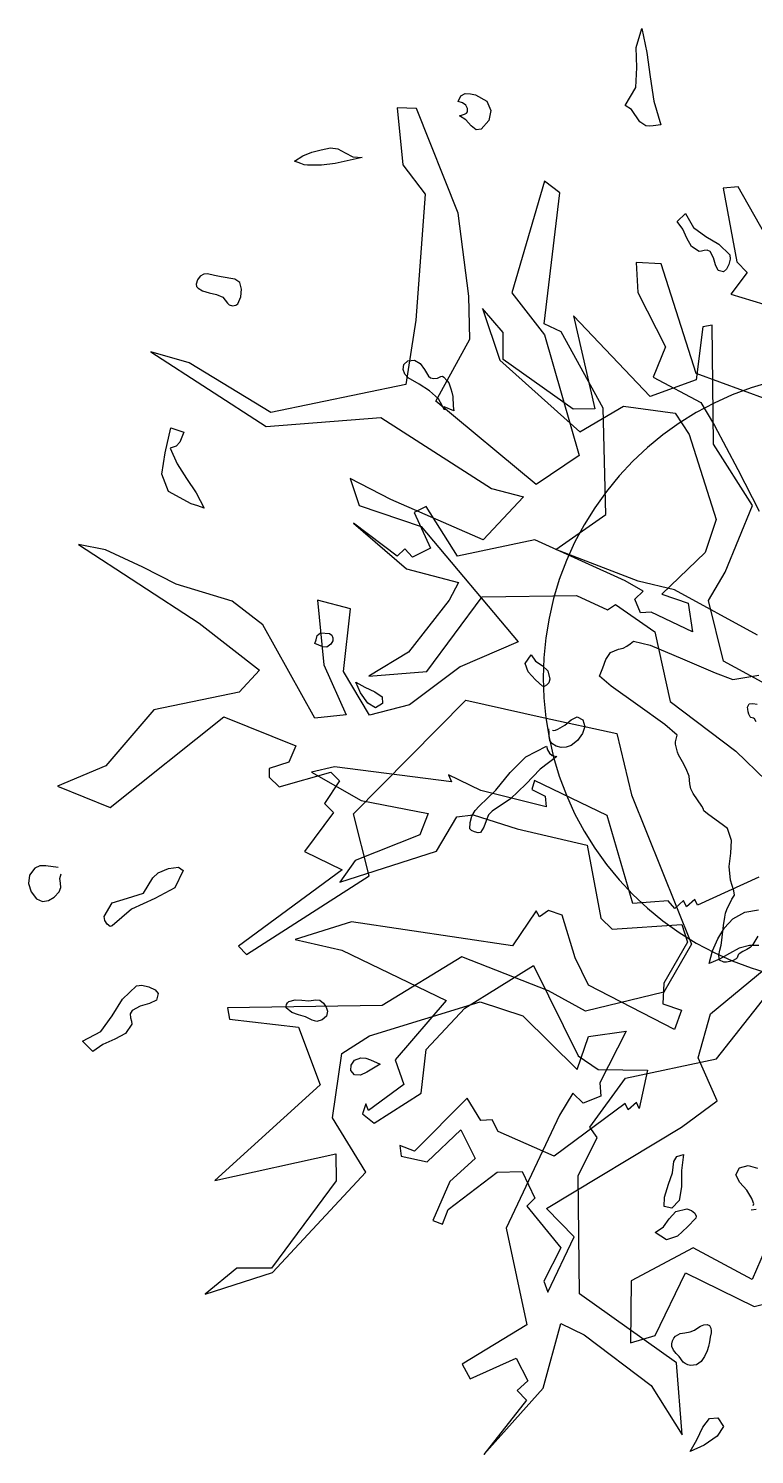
# Model space of a CAD drawing. Extents: x -81148 to 10972, y -53931 to 52487.
# Drawn here: x -30426 to -29659, y -26653 to -25147 of the extents above; entities that cross this region are included whole.
import ezdxf

# ---------------------------------------------------------------- set-up
doc = ezdxf.new("R2010")
doc.units = 0
doc.layers.get('0').update_dxf_attribs({"linetype": 'CONTINUOUS'})

msp = doc.modelspace()

# ---------------------------------------------------------------- linework, layer by layer
for p, q in [((-29784.3, -25166.8), (-29778.3, -25146.8)), ((-29778.3, -25146.8), (-29773.1, -25172.3)), ((-29783.6, -25188.1), (-29784.3, -25166.8)), ((-29773.1, -25172.3), (-29769.6, -25198)), ((-29784.7, -25209), (-29783.6, -25188.1)), ((-29769.6, -25198), (-29765.4, -25223.6)), ((-29972.3, -25224.1), (-29969.5, -25217.9)), ((-29969.5, -25217.9), (-29964.7, -25215.6)), ((-29964.7, -25215.6), (-29959.1, -25215.7)), ((-29959.1, -25215.7), (-29953.9, -25217)), ((-29953.9, -25217), (-29942, -25223.7)), ((-29796, -25228), (-29784.7, -25209)), ((-30016.1, -25231.5), (-30036.8, -25230.5)), ((-30036.8, -25230.5), (-30030.6, -25290.9)), ((-29972.4, -25341.8), (-30016.1, -25231.5)), ((-29967.5, -25225.3), (-29972.3, -25224.1)), ((-29964.1, -25227.8), (-29967.5, -25225.3)), ((-29962.3, -25231.2), (-29964.1, -25227.8)), ((-29963.4, -25236.3), (-29962.3, -25235)), ((-29962.3, -25235), (-29962.3, -25231.2)), ((-29942, -25223.7), (-29937.7, -25233.4)), ((-29937.7, -25233.4), (-29940, -25243.9)), ((-29789.2, -25232.5), (-29796, -25228)), ((-29780.4, -25245.5), (-29789.2, -25232.5)), ((-29765.4, -25223.6), (-29758, -25248.6)), ((-29970.8, -25239.2), (-29965.5, -25237.3)), ((-29964.1, -25243.3), (-29970.8, -25239.2)), ((-29965.5, -25237.3), (-29963.4, -25236.3)), ((-29958.5, -25249.5), (-29964.1, -25243.3)), ((-29953.4, -25254), (-29958.5, -25249.5)), ((-29940, -25243.9), (-29947.9, -25253.2)), ((-29774, -25249.6), (-29780.4, -25245.5)), ((-29770.2, -25250.1), (-29774, -25249.6)), ((-29766.2, -25249.8), (-29770.2, -25250.1)), ((-29758, -25248.6), (-29766.2, -25249.8)), ((-29947.9, -25253.2), (-29953.4, -25254)), ((-30136.5, -25281.2), (-30127, -25277.5)), ((-30127, -25277.5), (-30117.1, -25275)), ((-30117.1, -25275), (-30107.1, -25272.9)), ((-30107.1, -25272.9), (-30099.3, -25273.9)), ((-30099.3, -25273.9), (-30091.6, -25278.2)), ((-30091.6, -25278.2), (-30083.4, -25282.3)), ((-30145, -25287), (-30136.5, -25281.2)), ((-30138.3, -25289.6), (-30145, -25287)), ((-30134.9, -25290.7), (-30138.3, -25289.6)), ((-30131.5, -25291.3), (-30134.9, -25290.7)), ((-30116.6, -25291.3), (-30131.5, -25291.3)), ((-30102.2, -25289.3), (-30116.6, -25291.3)), ((-30073.8, -25283), (-30102.2, -25289.3)), ((-30083.4, -25282.3), (-30073.8, -25283)), ((-30030.6, -25290.9), (-30007.2, -25321.8)), ((-29881, -25308), (-29915.6, -25426.1)), ((-29864.7, -25320.3), (-29881, -25308)), ((-30007.2, -25321.8), (-30017.1, -25454.8)), ((-29881.3, -25458.8), (-29864.7, -25320.3)), ((-29676.6, -25314.1), (-29692.5, -25315.4)), ((-29692.5, -25315.4), (-29677.9, -25393.4)), ((-29630.1, -25396.1), (-29676.6, -25314.1)), ((-29960.9, -25429.6), (-29972.4, -25341.8)), ((-29741, -25350.8), (-29732, -25342.3)), ((-29734.8, -25358.9), (-29741, -25350.8)), ((-29732, -25342.3), (-29723.8, -25357.1)), ((-29730.6, -25368.5), (-29734.8, -25358.9)), ((-29725.7, -25377.1), (-29730.6, -25368.5)), ((-29723.8, -25357.1), (-29710.8, -25366.4)), ((-29710.8, -25366.4), (-29696.8, -25374.6)), ((-29717.8, -25382.4), (-29725.7, -25377.1)), ((-29715.3, -25382.2), (-29717.8, -25382.4)), ((-29712.3, -25381.3), (-29715.3, -25382.2)), ((-29709.2, -25380.9), (-29712.3, -25381.3)), ((-29706.2, -25382.5), (-29709.2, -25380.9)), ((-29702.7, -25389), (-29706.2, -25382.5)), ((-29696.8, -25374.6), (-29685.4, -25386.1)), ((-29757.7, -25395.6), (-29784.3, -25394.2)), ((-29784.3, -25394.2), (-29782.3, -25425.6)), ((-29720.8, -25511.4), (-29757.7, -25395.6)), ((-29700.5, -25396.6), (-29702.7, -25389)), ((-29697.5, -25402.4), (-29700.5, -25396.6)), ((-29686.2, -25396.1), (-29688.8, -25401.2)), ((-29684.8, -25390.5), (-29686.2, -25396.1)), ((-29685.4, -25386.1), (-29684.8, -25390.5)), ((-29677.9, -25393.4), (-29667, -25404.5)), ((-30247.6, -25412.3), (-30249.1, -25416.8)), ((-30244.7, -25408.5), (-30247.6, -25412.3)), ((-30241, -25406.2), (-30244.7, -25408.5)), ((-30237.1, -25406), (-30241, -25406.2)), ((-30229.8, -25407.8), (-30237.1, -25406)), ((-30222.5, -25409.2), (-30229.8, -25407.8)), ((-30208.1, -25411.6), (-30222.5, -25409.2)), ((-30202.8, -25415.3), (-30208.1, -25411.6)), ((-30201, -25422.2), (-30202.8, -25415.3)), ((-29691.9, -25403.8), (-29697.5, -25402.4)), ((-29688.8, -25401.2), (-29691.9, -25403.8)), ((-29667, -25404.5), (-29684.1, -25427.6)), ((-30249.1, -25416.8), (-30248.5, -25419.4)), ((-30248.5, -25419.4), (-30246.8, -25421.3)), ((-30246.8, -25421.3), (-30242.3, -25423.8)), ((-30242.3, -25423.8), (-30235.1, -25426.2)), ((-30235.1, -25426.2), (-30227.5, -25427.8)), ((-30227.5, -25427.8), (-30220.8, -25430.6)), ((-30220.8, -25430.6), (-30216, -25436.9)), ((-30205, -25437.7), (-30202, -25430.4)), ((-30202, -25430.4), (-30201, -25422.2)), ((-29960.1, -25474.9), (-29960.9, -25429.6)), ((-29915.6, -25426.1), (-29881, -25470.3)), ((-29782.3, -25425.6), (-29753.3, -25483.3)), ((-29684.1, -25427.6), (-29623.6, -25445.8)), ((-30216, -25436.9), (-30214, -25438.9)), ((-30214, -25438.9), (-30210.6, -25439.7)), ((-30210.6, -25439.7), (-30207.2, -25439.2)), ((-30207.2, -25439.2), (-30205, -25437.7)), ((-29924.6, -25468.1), (-29946.5, -25442.5)), ((-29946.5, -25442.5), (-29928.2, -25497.4)), ((-30017.1, -25454.8), (-30027.4, -25523)), ((-29863.5, -25467.4), (-29881.3, -25458.8)), ((-29769.6, -25535.7), (-29850.3, -25450.3)), ((-29850.3, -25450.3), (-29827.9, -25548.7)), ((-29704.1, -25460.2), (-29713.8, -25461.9)), ((-29702.6, -25585.8), (-29704.1, -25460.2)), ((-29995.9, -25540.6), (-29960.1, -25474.9)), ((-29924.7, -25496.4), (-29924.6, -25468.1)), ((-29881, -25470.3), (-29844.3, -25598.1)), ((-29819.2, -25548), (-29863.5, -25467.4)), ((-29713.8, -25461.9), (-29720.8, -25518)), ((-30256.5, -25500.2), (-30296.9, -25488.3)), ((-30296.9, -25488.3), (-30175, -25567.3)), ((-29753.3, -25483.3), (-29766.3, -25515.1)), ((-30170.2, -25552.5), (-30256.5, -25500.2)), ((-30030.4, -25507), (-30029.6, -25501.9)), ((-30029.6, -25501.9), (-30025.4, -25497.9)), ((-30025.4, -25497.9), (-30018.3, -25497.1)), ((-30018.3, -25497.1), (-30012.5, -25500.9)), ((-30012.5, -25500.9), (-30007.8, -25507.2)), ((-29928.2, -25497.4), (-29843.7, -25573)), ((-29850.8, -25548.9), (-29924.7, -25496.4)), ((-30028.6, -25512.1), (-30030.4, -25507)), ((-30025, -25515.8), (-30028.6, -25512.1)), ((-30013.5, -25522.7), (-30025, -25515.8)), ((-30007.8, -25507.2), (-30003.6, -25514)), ((-30003.6, -25514), (-30001.3, -25515.8)), ((-30001.3, -25515.8), (-29998, -25516.5)), ((-29998, -25516.5), (-29994.1, -25516.1)), ((-29994.1, -25516.1), (-29990.6, -25514.4)), ((-29990.6, -25514.4), (-29988.9, -25514)), ((-29988.9, -25514), (-29987.3, -25515.1)), ((-29987.3, -25515.1), (-29984.2, -25518.6)), ((-29984.2, -25518.6), (-29982.2, -25521)), ((-29982.2, -25521), (-29981, -25524.2)), ((-29720.8, -25518), (-29769.6, -25535.7)), ((-29766.3, -25515.1), (-29715.9, -25542)), ((-29645.8, -25538.7), (-29720.8, -25511.4)), ((-29642.6, -25520.3), (-29662.9, -25526.4)), ((-30027.4, -25523), (-30170.2, -25552.5)), ((-30002.4, -25529.6), (-30013.5, -25522.7)), ((-29993.2, -25538.2), (-30002.4, -25529.6)), ((-29981, -25524.2), (-29980, -25527.6)), ((-29980, -25527.6), (-29978.9, -25531)), ((-29978.9, -25531), (-29977.8, -25535.7)), ((-29977.8, -25535.7), (-29977.7, -25545.7)), ((-29682.7, -25533.9), (-29702, -25542.6)), ((-29662.9, -25526.4), (-29682.7, -25533.9)), ((-29889.9, -25628.6), (-29995.9, -25540.6)), ((-29986.8, -25549.8), (-29993.2, -25538.2)), ((-29976.9, -25550.7), (-29987.1, -25546.7)), ((-29987.1, -25546.7), (-29986.8, -25549.8)), ((-29977.7, -25545.7), (-29976.9, -25550.7)), ((-29827.9, -25548.7), (-29850.8, -25548.9)), ((-29843.7, -25573), (-29797.6, -25545.7)), ((-29816.1, -25660.2), (-29819.2, -25548)), ((-29797.6, -25545.7), (-29743.1, -25553.2)), ((-29702, -25542.6), (-29720.7, -25552.6)), ((-29715.9, -25542), (-29701.6, -25566.2)), ((-30175, -25567.3), (-30053.8, -25557.7)), ((-30053.8, -25557.7), (-29937.2, -25632.7)), ((-29738.7, -25563.8), (-29755.9, -25576.1)), ((-29743.1, -25553.2), (-29728.3, -25575.7)), ((-29720.7, -25552.6), (-29738.7, -25563.8)), ((-29701.6, -25566.2), (-29676.7, -25612.9)), ((-30281.9, -25595), (-30275.6, -25568.6)), ((-30275.6, -25568.6), (-30262, -25573.4)), ((-30264.1, -25578.7), (-30266.3, -25584)), ((-30262, -25573.4), (-30264.1, -25578.7)), ((-29755.9, -25576.1), (-29772.3, -25589.5)), ((-29728.3, -25575.7), (-29699.6, -25665.7)), ((-30285.2, -25617.7), (-30281.9, -25595)), ((-30270, -25588.1), (-30276.6, -25590.1)), ((-30276.6, -25590.1), (-30269.2, -25606.8)), ((-30266.3, -25584), (-30270, -25588.1)), ((-29772.3, -25589.5), (-29787.7, -25604)), ((-29661.4, -25650.6), (-29702.6, -25585.8)), ((-30269.2, -25606.8), (-30259.2, -25622.2)), ((-29844.3, -25598.1), (-29889.9, -25628.6)), ((-29787.7, -25604), (-29802.2, -25619.5)), ((-30278.4, -25636), (-30285.2, -25617.7)), ((-30259.2, -25622.2), (-30248.9, -25637.4)), ((-30043.4, -25644.5), (-30086.4, -25622.4)), ((-30086.4, -25622.4), (-30076.9, -25650.7)), ((-29802.2, -25619.5), (-29815.6, -25635.9)), ((-29676.7, -25612.9), (-29654.4, -25656.7)), ((-30254.3, -25649), (-30278.4, -25636)), ((-30248.9, -25637.4), (-30240.7, -25653.7)), ((-29903.1, -25641.6), (-29945.7, -25686.9)), ((-29937.2, -25632.7), (-29903.1, -25641.6)), ((-29815.6, -25635.9), (-29828, -25653.1)), ((-30247.4, -25651.3), (-30254.3, -25649)), ((-30240.7, -25653.7), (-30247.4, -25651.3)), ((-30076.9, -25650.7), (-30011.2, -25672.8)), ((-29945.7, -25686.9), (-30043.4, -25644.5)), ((-30006.2, -25651.8), (-30018.7, -25658.2)), ((-29973, -25704.2), (-30006.2, -25651.8)), ((-29828, -25653.1), (-29839.2, -25671.1)), ((-29690.3, -25721.3), (-29661.4, -25650.6)), ((-30036.7, -25704.2), (-30082.7, -25669.6)), ((-30082.7, -25669.6), (-30026.8, -25717.8)), ((-30018.7, -25658.2), (-30001.4, -25695.8)), ((-29869.1, -25697.3), (-29816.1, -25660.2)), ((-29839.2, -25671.1), (-29849.2, -25689.7)), ((-29699.6, -25665.7), (-29711.5, -25700.4)), ((-30011.2, -25672.8), (-29908.7, -25794.9)), ((-30344.9, -25697.6), (-30373.2, -25692.1)), ((-30373.2, -25692.1), (-30245.9, -25775.1)), ((-30305.5, -25715.8), (-30344.9, -25697.6)), ((-30028.6, -25696.7), (-30036.7, -25704.2)), ((-30020.4, -25705.3), (-30028.6, -25696.7)), ((-30001.4, -25695.8), (-30020.4, -25705.3)), ((-29891.2, -25687.2), (-29973, -25704.2)), ((-29795.8, -25730.5), (-29891.2, -25687.2)), ((-29782.2, -25730.8), (-29869.1, -25697.3)), ((-29849.2, -25689.7), (-29857.9, -25709)), ((-29711.5, -25700.4), (-29757.2, -25744.6)), ((-30270.2, -25733.8), (-30305.5, -25715.8)), ((-29857.9, -25709), (-29865.4, -25728.9)), ((-30026.8, -25717.8), (-29972, -25732)), ((-29972, -25732), (-29981.6, -25750.9)), ((-29865.4, -25728.9), (-29871.5, -25749.1)), ((-29777, -25741.4), (-29795.8, -25730.5)), ((-29743.9, -25739.8), (-29782.2, -25730.8)), ((-29707.7, -25751.3), (-29690.3, -25721.3)), ((-30211.1, -25751.9), (-30270.2, -25733.8)), ((-30005.5, -25826.2), (-29946.9, -25747.2)), ((-29946.9, -25747.2), (-29847.1, -25745.8)), ((-29847.1, -25745.8), (-29814.6, -25761.1)), ((-29785.5, -25749.7), (-29777, -25741.4)), ((-29757.2, -25744.6), (-29729.3, -25754)), ((-29656.1, -25787.6), (-29743.9, -25739.8)), ((-30178.6, -25777), (-30211.1, -25751.9)), ((-30086.1, -25759.9), (-30120.9, -25750.8)), ((-30120.9, -25750.8), (-30114.1, -25819.2)), ((-30093.4, -25826.2), (-30086.1, -25759.9)), ((-29981.6, -25750.9), (-30024.6, -25805.6)), ((-29871.5, -25749.1), (-29876.3, -25769.8)), ((-29814.6, -25761.1), (-29805.9, -25755.2)), ((-29805.9, -25755.2), (-29764.4, -25784.1)), ((-29779.6, -25764.2), (-29785.5, -25749.7)), ((-29729.3, -25754), (-29724.7, -25784.4)), ((-29691.8, -25815.1), (-29707.7, -25751.3)), ((-30245.9, -25775.1), (-30182, -25824.8)), ((-30123.6, -25875.4), (-30178.6, -25777)), ((-29876.3, -25769.8), (-29879.8, -25790.6)), ((-29768.5, -25763.3), (-29779.6, -25764.2)), ((-29724.7, -25784.4), (-29768.5, -25763.3)), ((-30122.2, -25792.6), (-30121.2, -25788.1)), ((-30121.2, -25788.1), (-30117.5, -25785.3)), ((-30117.5, -25785.3), (-30108, -25786.1)), ((-30108, -25786.1), (-30105.8, -25787.6)), ((-30105.8, -25787.6), (-30104.7, -25790.5)), ((-30104.7, -25790.5), (-30104.8, -25793.9)), ((-29879.8, -25790.6), (-29881.8, -25811.7)), ((-29764.4, -25784.1), (-29748.3, -25858)), ((-30123.7, -25796.7), (-30122.2, -25792.6)), ((-30119.4, -25798.5), (-30123.7, -25796.7)), ((-30115.2, -25800.1), (-30119.4, -25798.5)), ((-30110.9, -25800.3), (-30115.2, -25800.1)), ((-30106.6, -25797.4), (-30110.9, -25800.3)), ((-30104.8, -25793.9), (-30106.6, -25797.4)), ((-30024.6, -25805.6), (-30066.5, -25831)), ((-29908.7, -25794.9), (-29970, -25821.2)), ((-29816.2, -25813.5), (-29811.3, -25806.2)), ((-29811.3, -25806.2), (-29803, -25802.5)), ((-29803, -25802.5), (-29798.1, -25801.5)), ((-29798.1, -25801.5), (-29794, -25799.5)), ((-29794, -25799.5), (-29790.5, -25797)), ((-29790.5, -25797), (-29787.2, -25794.1)), ((-29787.2, -25794.1), (-29769.6, -25798.5)), ((-29769.6, -25798.5), (-29735.3, -25812.7)), ((-30114.1, -25819.2), (-30090.7, -25871.8)), ((-29970, -25821.2), (-30023.7, -25861.4)), ((-29901.5, -25817.7), (-29895, -25808.6)), ((-29898.3, -25826.6), (-29901.5, -25817.7)), ((-29895, -25808.6), (-29890.4, -25815.2)), ((-29890.4, -25815.2), (-29883.5, -25819.9)), ((-29883.5, -25819.9), (-29877.5, -25825.4)), ((-29881.8, -25811.7), (-29882.5, -25832.9)), ((-29822.8, -25831), (-29819.5, -25822.4)), ((-29819.5, -25822.4), (-29816.2, -25813.5)), ((-29735.3, -25812.7), (-29700.7, -25827.7)), ((-29651.1, -25837.4), (-29691.8, -25815.1)), ((-30182, -25824.8), (-30203.5, -25847.9)), ((-30065.8, -25872.3), (-30093.4, -25826.2)), ((-30080.5, -25837.5), (-30070.7, -25842.8)), ((-30075.3, -25848.8), (-30080.5, -25837.5)), ((-30066.5, -25831), (-30005.5, -25826.2)), ((-29890.5, -25834.8), (-29898.3, -25826.6)), ((-29883.3, -25841.6), (-29890.5, -25834.8)), ((-29882.5, -25832.9), (-29881.8, -25854.1)), ((-29877.5, -25825.4), (-29875.4, -25834.1)), ((-29875.4, -25834.1), (-29876.6, -25838)), ((-29810.7, -25841.6), (-29822.8, -25831)), ((-29700.7, -25827.7), (-29682.2, -25834.6)), ((-29682.2, -25834.6), (-29654.6, -25830)), ((-30203.5, -25847.9), (-30293.6, -25866.5)), ((-30067.8, -25859.5), (-30075.3, -25848.8)), ((-30070.7, -25842.8), (-30060.2, -25847.7)), ((-30060.2, -25847.7), (-30052.7, -25853.1)), ((-29881.4, -25842), (-29883.3, -25841.6)), ((-29878.9, -25840.7), (-29881.4, -25842)), ((-29876.6, -25838), (-29878.9, -25840.7)), ((-29782.4, -25861.9), (-29810.7, -25841.6)), ((-30293.6, -25866.5), (-30344.3, -25925.7)), ((-30082.9, -25976.4), (-29964.2, -25856.4)), ((-30059.6, -25864.7), (-30067.8, -25859.5)), ((-30023.7, -25861.4), (-30065.8, -25872.3)), ((-30052.2, -25859.8), (-30059.6, -25864.7)), ((-30052.7, -25853.1), (-30052.2, -25859.8)), ((-29964.2, -25856.4), (-29882.3, -25874.7)), ((-29881.8, -25854.1), (-29879.8, -25875.1)), ((-29753.8, -25882.3), (-29782.4, -25861.9)), ((-29748.3, -25858), (-29679.1, -25910.5)), ((-29666.5, -25863.9), (-29664.7, -25860.4)), ((-29666.4, -25866), (-29666.5, -25863.9)), ((-29665.9, -25868.6), (-29666.4, -25866)), ((-29664.7, -25860.4), (-29661, -25859.8)), ((-29661, -25859.8), (-29656.5, -25860.7)), ((-30339.9, -25970), (-30219.9, -25874)), ((-30219.9, -25874), (-30143.9, -25904.6)), ((-30090.7, -25871.8), (-30123.6, -25875.4)), ((-29882.3, -25874.7), (-29804.6, -25891.6)), ((-29879.8, -25875.1), (-29876.3, -25896)), ((-29866.8, -25887), (-29859.6, -25882.9)), ((-29859.6, -25882.9), (-29852.9, -25877.2)), ((-29852.9, -25877.2), (-29846.6, -25874)), ((-29846.6, -25874), (-29840.6, -25877.2)), ((-29840.6, -25877.2), (-29838.6, -25884.1)), ((-29740.9, -25893.4), (-29753.8, -25882.3)), ((-29665.1, -25871.3), (-29665.9, -25868.6)), ((-29663.9, -25873.9), (-29665.1, -25871.3)), ((-29663, -25874.6), (-29663.9, -25873.9)), ((-29660.4, -25875.5), (-29663, -25874.6)), ((-29659.4, -25876.3), (-29660.4, -25875.5)), ((-29657.6, -25879.3), (-29659.4, -25876.3)), ((-29876, -25890.8), (-29876.5, -25886.6)), ((-29876.3, -25896), (-29871.5, -25916.7)), ((-29876, -25895), (-29876, -25890.8)), ((-29875.5, -25899), (-29876, -25895)), ((-29872.7, -25888.1), (-29871.1, -25888.6)), ((-29871.1, -25888.6), (-29869.6, -25888.3)), ((-29869.6, -25888.3), (-29866.8, -25887)), ((-29840.9, -25891.8), (-29846.2, -25898.9)), ((-29838.6, -25884.1), (-29840.9, -25891.8)), ((-29804.6, -25891.6), (-29789.3, -25956.4)), ((-29742.7, -25900.6), (-29740.9, -25893.4)), ((-30143.9, -25904.6), (-30151.2, -25922)), ((-29900.9, -25916.2), (-29879.1, -25904.9)), ((-29879.1, -25904.9), (-29877.8, -25908.9)), ((-29877.8, -25908.9), (-29875.9, -25912.4)), ((-29875.9, -25912.4), (-29872.8, -25914.8)), ((-29873.3, -25902.3), (-29875.5, -25899)), ((-29868.6, -25905.1), (-29873.3, -25902.3)), ((-29863.4, -25906.3), (-29868.6, -25905.1)), ((-29858, -25906), (-29863.4, -25906.3)), ((-29853, -25904.2), (-29858, -25906)), ((-29846.2, -25898.9), (-29853, -25904.2)), ((-29742.6, -25903.1), (-29742.7, -25900.6)), ((-29740.5, -25911.5), (-29742.6, -25903.1)), ((-29739.4, -25914.2), (-29740.5, -25911.5)), ((-29679.1, -25910.5), (-29646.9, -25941.3)), ((-30344.3, -25925.7), (-30395.5, -25947.3)), ((-30151.2, -25922), (-30172, -25928.5)), ((-30102.8, -25927), (-30127.2, -25932.5)), ((-29979.4, -25942.6), (-30102.8, -25927)), ((-29917.3, -25932.9), (-29900.9, -25916.2)), ((-29868.2, -25916), (-29885.7, -25929.4)), ((-29872.8, -25914.8), (-29868.2, -25916)), ((-29871.5, -25916.7), (-29865.4, -25936.9)), ((-29735.3, -25921.6), (-29739.4, -25914.2)), ((-29731.4, -25929), (-29735.3, -25921.6)), ((-30172, -25928.5), (-30171.8, -25937.8)), ((-30171.8, -25937.8), (-30161.3, -25948)), ((-30161.3, -25948), (-30106.8, -25932.5)), ((-30127.2, -25932.5), (-30074.6, -25962.3)), ((-30097.7, -25941.7), (-30113.6, -25965.6)), ((-30106.8, -25932.5), (-30097.7, -25941.7)), ((-29948.2, -25951.9), (-29982.6, -25935.4)), ((-29982.6, -25935.4), (-29979.4, -25942.6)), ((-29932.3, -25951.4), (-29917.3, -25932.9)), ((-29885.7, -25929.4), (-29900.9, -25945.1)), ((-29891.5, -25941.2), (-29894.5, -25950.9)), ((-29814.8, -25978.4), (-29891.5, -25941.2)), ((-29865.4, -25936.9), (-29857.9, -25956.8)), ((-29728.4, -25936.7), (-29731.4, -25929)), ((-29727.4, -25944.9), (-29728.4, -25936.7)), ((-30395.5, -25947.3), (-30339.9, -25970)), ((-29949.9, -25968.3), (-29932.3, -25951.4)), ((-29879.2, -25969.3), (-29948.2, -25951.9)), ((-29900.9, -25945.1), (-29916.9, -25960.6)), ((-29894.5, -25950.9), (-29880.4, -25958)), ((-29880.4, -25958), (-29879.2, -25969.3)), ((-29857.9, -25956.8), (-29849.2, -25976.1)), ((-29789.3, -25956.4), (-29725.9, -26114.1)), ((-29726.5, -25950.3), (-29727.4, -25944.9)), ((-29724.1, -25955.1), (-29726.5, -25950.3)), ((-29714.9, -25968.6), (-29724.1, -25955.1)), ((-30113.6, -25965.6), (-30103.8, -25975.3)), ((-30074.6, -25962.3), (-30003.8, -25976.3)), ((-29957.7, -25979.1), (-29954.4, -25972.9)), ((-29954.4, -25972.9), (-29949.9, -25968.3)), ((-29916.9, -25960.6), (-29936.4, -25973.6)), ((-29713.6, -25970.9), (-29714.9, -25968.6)), ((-29712.7, -25973.4), (-29713.6, -25970.9)), ((-30103.8, -25975.3), (-30134.4, -26016.5)), ((-30066.2, -26042.2), (-30082.9, -25976.4)), ((-30003.8, -25976.3), (-30012.6, -25998.9)), ((-29995.2, -26016.1), (-29973.8, -25979.7)), ((-29973.8, -25979.7), (-29956.4, -25977.7)), ((-29959.9, -25992.3), (-29959.6, -25985.8)), ((-29959.6, -25985.8), (-29957.7, -25979.1)), ((-29956.4, -25977.7), (-29909.9, -25992.5)), ((-29942.6, -25984), (-29945, -25990.8)), ((-29940.2, -25977.7), (-29942.6, -25984)), ((-29936.4, -25973.6), (-29940.2, -25977.7)), ((-29849.2, -25976.1), (-29839.2, -25994.7)), ((-29787.9, -26071.1), (-29814.8, -25978.4)), ((-29708.8, -25976.6), (-29712.7, -25973.4)), ((-29691.8, -25988.8), (-29708.8, -25976.6)), ((-30012.6, -25998.9), (-30081.2, -26026)), ((-29958.3, -25994), (-29959.9, -25992.3)), ((-29954.9, -25995.5), (-29958.3, -25994)), ((-29951.2, -25996.5), (-29954.9, -25995.5)), ((-29948.8, -25996.2), (-29951.2, -25996.5)), ((-29945, -25990.8), (-29948.8, -25996.2)), ((-29909.9, -25992.5), (-29835.9, -26009.7)), ((-29839.2, -25994.7), (-29828, -26012.7)), ((-29687.8, -25991.9), (-29691.8, -25988.8)), ((-29683.4, -26004.6), (-29687.8, -25991.9)), ((-30134.4, -26016.5), (-30094.9, -26035.7)), ((-30097.2, -26048.6), (-29995.2, -26016.1)), ((-29835.9, -26009.7), (-29821.4, -26086.8)), ((-29828, -26012.7), (-29815.6, -26029.9)), ((-29686, -26032.3), (-29684.2, -26018.2)), ((-29684.2, -26018.2), (-29683.4, -26004.6)), ((-30414, -26031.6), (-30419.5, -26034.1)), ((-30407.9, -26031.5), (-30414, -26031.6)), ((-30394.8, -26033.2), (-30407.9, -26031.5)), ((-30278.4, -26034.4), (-30267.6, -26032.8)), ((-30267.6, -26032.8), (-30262.8, -26036.5)), ((-30081.2, -26026), (-30097.2, -26048.6)), ((-29815.6, -26029.9), (-29802.2, -26046.3)), ((-29684.7, -26046.6), (-29686, -26032.3)), ((-30425, -26041.3), (-30426.1, -26050)), ((-30419.5, -26034.1), (-30425, -26041.3)), ((-30392.9, -26044.9), (-30391.7, -26039.8)), ((-30392.2, -26049.7), (-30392.9, -26044.9)), ((-30304.5, -26060.2), (-30294.7, -26044.2)), ((-30294.7, -26044.2), (-30289.3, -26039)), ((-30289.3, -26039), (-30278.4, -26034.4)), ((-30262.8, -26036.5), (-30271.6, -26054.6)), ((-30094.9, -26035.7), (-30204.3, -26116.2)), ((-30195.7, -26125.1), (-30066.2, -26042.2)), ((-29802.2, -26046.3), (-29787.7, -26061.8)), ((-29654.8, -26043.4), (-29719.3, -26073.2)), ((-29681.1, -26057.9), (-29684.7, -26046.6)), ((-30426.1, -26050), (-30423.4, -26058.8)), ((-30423.4, -26058.8), (-30417.6, -26066.2)), ((-30399, -26064.5), (-30393.7, -26059.1)), ((-30393.7, -26059.1), (-30391.8, -26054.4)), ((-30391.8, -26054.4), (-30392.2, -26049.7)), ((-30321.4, -26065.7), (-30304.5, -26060.2)), ((-30271.6, -26054.6), (-30292.5, -26065.9)), ((-29787.7, -26061.8), (-29772.3, -26076.2)), ((-29683, -26066.8), (-29680.5, -26062.4)), ((-29680.5, -26062.4), (-29681.1, -26057.9)), ((-30417.6, -26066.2), (-30411.4, -26069.2)), ((-30411.4, -26069.2), (-30405, -26068.2)), ((-30405, -26068.2), (-30399, -26064.5)), ((-30346.2, -26085.1), (-30337.7, -26070.7)), ((-30317.3, -26077.1), (-30337.8, -26095)), ((-30337.7, -26070.7), (-30321.4, -26065.7)), ((-30292.5, -26065.9), (-30317.3, -26077.1)), ((-29876.9, -26078.5), (-29886.5, -26085.5)), ((-29862.5, -26083.7), (-29876.9, -26078.5)), ((-29750.5, -26068.4), (-29787.9, -26071.1)), ((-29772.3, -26076.2), (-29755.9, -26089.7)), ((-29743.3, -26076.6), (-29750.5, -26068.4)), ((-29734.4, -26068.2), (-29743.3, -26076.6)), ((-29731.1, -26074.7), (-29734.4, -26068.2)), ((-29722.3, -26066.9), (-29731.1, -26074.7)), ((-29719.3, -26073.2), (-29722.3, -26066.9)), ((-29689.7, -26081.4), (-29688.4, -26077.6)), ((-29688.4, -26077.6), (-29683, -26066.8)), ((-29669.5, -26080.5), (-29654.9, -26078)), ((-30345.4, -26089.4), (-30346.2, -26085.1)), ((-30342.9, -26093.2), (-30345.4, -26089.4)), ((-30340, -26095.4), (-30342.9, -26093.2)), ((-30085, -26090.7), (-30144.3, -26109.3)), ((-29914.9, -26115.9), (-30085, -26090.7)), ((-29889.9, -26079), (-29914.9, -26115.9)), ((-29886.5, -26085.5), (-29889.9, -26079)), ((-29848.6, -26128.7), (-29862.5, -26083.7)), ((-29821.4, -26086.8), (-29809.6, -26098.4)), ((-29809.6, -26098.4), (-29736.1, -26093.3)), ((-29755.9, -26089.7), (-29738.7, -26102)), ((-29736.1, -26093.3), (-29730, -26112.2)), ((-29691.9, -26094.4), (-29690.7, -26085.6)), ((-29690.9, -26097), (-29682.1, -26087.5)), ((-29690.7, -26085.6), (-29689.7, -26081.4)), ((-29682.1, -26087.5), (-29669.5, -26080.5)), ((-30337.8, -26095), (-30340, -26095.4)), ((-29738.7, -26102), (-29720.7, -26113.2)), ((-29703.6, -26121.4), (-29698.1, -26108.6)), ((-29698.1, -26108.6), (-29690.9, -26097)), ((-29693.7, -26110.1), (-29691.9, -26094.4)), ((-29655.8, -26105.7), (-29660.9, -26114.6)), ((-30204.3, -26116.2), (-30195.7, -26125.1)), ((-30144.3, -26109.3), (-30095.2, -26120.6)), ((-30095.2, -26120.6), (-29984.9, -26173.6)), ((-29730, -26112.2), (-29755, -26155.5)), ((-29725.9, -26114.1), (-29755, -26165)), ((-29720.7, -26113.2), (-29702, -26123.2)), ((-29707.2, -26134.7), (-29703.6, -26121.4)), ((-29702, -26123.2), (-29682.7, -26131.9)), ((-29696.8, -26126.3), (-29695.7, -26120.7)), ((-29695.7, -26120.7), (-29694.4, -26115.3)), ((-29694.4, -26115.3), (-29693.7, -26110.1)), ((-29675.5, -26118.4), (-29685.8, -26124)), ((-29664.6, -26115.7), (-29675.5, -26118.4)), ((-29671.5, -26122), (-29675.5, -26124.3)), ((-29667.4, -26120), (-29671.5, -26122)), ((-29663.7, -26117.7), (-29667.4, -26120)), ((-29654.7, -26115.7), (-29664.6, -26115.7)), ((-29660.9, -26114.6), (-29663.7, -26117.7)), ((-29968.5, -26127.5), (-30052.7, -26179.1)), ((-29876.8, -26163.4), (-29968.5, -26127.5)), ((-29965.1, -26182), (-29892.7, -26136.8)), ((-29892.7, -26136.8), (-29845.6, -26232.1)), ((-29834.5, -26157.4), (-29848.6, -26128.7)), ((-29696.1, -26130.2), (-29707.2, -26134.7)), ((-29696.1, -26131), (-29696.8, -26126.3)), ((-29685.8, -26124), (-29696.1, -26130.2)), ((-29691.6, -26133.2), (-29696.1, -26131)), ((-29688.8, -26133.1), (-29691.6, -26133.2)), ((-29685.4, -26132.5), (-29688.8, -26133.1)), ((-29681.9, -26131.4), (-29685.4, -26132.5)), ((-29682.7, -26131.9), (-29662.9, -26139.4)), ((-29678.6, -26129.9), (-29681.9, -26131.4)), ((-29677.6, -26128.8), (-29678.6, -26129.9)), ((-29676.4, -26125.5), (-29677.6, -26128.8)), ((-29675.5, -26124.3), (-29676.4, -26125.5)), ((-29705.7, -26187.8), (-29648.9, -26141)), ((-29699.5, -26235.3), (-29631.1, -26148.7)), ((-29662.9, -26139.4), (-29642.6, -26145.5)), ((-30326.9, -26172.5), (-30311.9, -26158.3)), ((-30311.9, -26158.3), (-30306.3, -26157.5)), ((-30306.3, -26157.5), (-30299, -26159.2)), ((-30299, -26159.2), (-30292.4, -26162.4)), ((-30292.4, -26162.4), (-30289, -26166.3)), ((-30289, -26166.3), (-30290.8, -26173.4)), ((-29837.9, -26185), (-29876.8, -26163.4)), ((-29755, -26165), (-29837.9, -26185)), ((-29743.7, -26204.3), (-29834.5, -26157.4)), ((-29755, -26155.5), (-29756, -26177.4)), ((-30337.7, -26190.1), (-30326.9, -26172.5)), ((-30308.2, -26179.9), (-30316.7, -26184.3)), ((-30298.4, -26177.1), (-30308.2, -26179.9)), ((-30290.8, -26173.4), (-30298.4, -26177.1)), ((-30052.7, -26179.1), (-30215.8, -26181.4)), ((-30215.8, -26181.4), (-30213.7, -26193.5)), ((-30154, -26180.2), (-30153.5, -26178.1)), ((-30153.8, -26181.6), (-30154, -26180.2)), ((-30148, -26186.3), (-30153.8, -26181.6)), ((-30153.5, -26178.1), (-30152.5, -26176.1)), ((-30152.5, -26176.1), (-30151.2, -26174.9)), ((-30151.2, -26174.9), (-30144.3, -26173.2)), ((-30144.3, -26173.2), (-30137.3, -26173.5)), ((-30137.3, -26173.5), (-30130, -26174)), ((-30130, -26174), (-30122.7, -26173.1)), ((-30122.7, -26173.1), (-30118.4, -26173.5)), ((-30118.4, -26173.5), (-30114.6, -26176.5)), ((-30114.6, -26176.5), (-30111.7, -26180.8)), ((-30111.7, -26180.8), (-30110.2, -26185.2)), ((-30065.9, -26211.2), (-29949, -26175.1)), ((-29984.9, -26173.6), (-30038.7, -26236.4)), ((-30006, -26225.6), (-29965.1, -26182)), ((-29949, -26175.1), (-29903.9, -26189.8)), ((-29756, -26177.4), (-29736.3, -26184)), ((-29736.3, -26184), (-29743.7, -26204.3)), ((-30349.8, -26206.4), (-30337.7, -26190.1)), ((-30316.9, -26198.7), (-30323.8, -26208.6)), ((-30316.7, -26184.3), (-30318.8, -26188)), ((-30318.8, -26188), (-30318.4, -26191.9)), ((-30318.4, -26191.9), (-30317.2, -26195.6)), ((-30317.2, -26195.6), (-30316.9, -26198.7)), ((-30213.7, -26193.5), (-30140.8, -26202.1)), ((-30140.9, -26188.8), (-30148, -26186.3)), ((-30133.5, -26190.9), (-30140.9, -26188.8)), ((-30126.6, -26194.6), (-30133.5, -26190.9)), ((-30121.7, -26195.8), (-30126.6, -26194.6)), ((-30116, -26194.2), (-30121.7, -26195.8)), ((-30111.5, -26190.4), (-30116, -26194.2)), ((-30110.2, -26185.2), (-30111.5, -26190.4)), ((-29903.9, -26189.8), (-29846.7, -26246.7)), ((-29718.6, -26234.5), (-29705.7, -26187.8)), ((-30369, -26216.6), (-30349.8, -26206.4)), ((-30323.8, -26208.6), (-30335, -26214.7)), ((-30140.8, -26202.1), (-30118.1, -26263)), ((-30095.3, -26229.8), (-30065.9, -26211.2)), ((-29846.7, -26246.7), (-29834.4, -26211.9)), ((-29834.4, -26211.9), (-29794.9, -26206.1)), ((-29794.9, -26206.1), (-29822.5, -26260.8)), ((-30358, -26227.8), (-30369, -26216.6)), ((-30347.5, -26220.1), (-30358, -26227.8)), ((-30335, -26214.7), (-30347.5, -26220.1)), ((-30011.3, -26271.5), (-30006, -26225.6)), ((-30105.1, -26297.9), (-30095.3, -26229.8)), ((-30085.5, -26247.7), (-30085.3, -26242)), ((-30085.3, -26242), (-30081.6, -26236.9)), ((-30081.6, -26236.9), (-30074.9, -26234.3)), ((-30074.9, -26234.3), (-30069.8, -26234.8)), ((-30069.8, -26234.8), (-30064.8, -26236.6)), ((-30064.8, -26236.6), (-30054.6, -26241.2)), ((-30054.6, -26241.2), (-30061.7, -26245.1)), ((-30038.7, -26236.4), (-30029.8, -26262.5)), ((-29845.6, -26232.1), (-29824.2, -26246.8)), ((-29795.5, -26255.7), (-29699.5, -26235.3)), ((-29698.5, -26279.7), (-29718.6, -26234.5)), ((-30081.7, -26252.2), (-30085.5, -26247.7)), ((-30075.5, -26252.7), (-30081.7, -26252.2)), ((-30068.8, -26249.6), (-30075.5, -26252.7)), ((-30061.7, -26245.1), (-30068.8, -26249.6)), ((-29833.1, -26307.5), (-29795.5, -26255.7)), ((-29824.2, -26246.8), (-29772.1, -26247.4)), ((-29772.1, -26247.4), (-29781, -26287.7)), ((-30118.1, -26263), (-30229.2, -26364)), ((-30029.8, -26262.5), (-30066.8, -26290.1)), ((-30060.9, -26303.2), (-30011.3, -26271.5)), ((-29851, -26271.6), (-29865.1, -26295)), ((-29840.2, -26282.1), (-29851, -26271.6)), ((-29822.5, -26260.8), (-29821.4, -26274.7)), ((-30069.9, -26282.9), (-30073.4, -26293.4)), ((-30066.8, -26290.1), (-30069.9, -26282.9)), ((-29962.9, -26277.1), (-30018.4, -26332.9)), ((-29948.3, -26300.7), (-29962.9, -26277.1)), ((-29796, -26282.6), (-29870.7, -26338.3)), ((-29821.4, -26274.7), (-29840.2, -26282.1)), ((-29792.7, -26289.1), (-29796, -26282.6)), ((-29783.9, -26281.4), (-29792.7, -26289.1)), ((-29781, -26287.7), (-29783.9, -26281.4)), ((-29736.4, -26307.6), (-29698.5, -26279.7)), ((-30069.8, -26355.3), (-30105.1, -26297.9)), ((-30073.4, -26293.4), (-30060.9, -26303.2)), ((-29936.5, -26299.7), (-29948.3, -26300.7)), ((-29929.9, -26312.2), (-29936.5, -26299.7)), ((-29865.1, -26295), (-29921.6, -26414.2)), ((-30005.1, -26344.1), (-29969.3, -26310.3)), ((-29969.3, -26310.3), (-29954.3, -26340.6)), ((-29870.7, -26338.3), (-29929.9, -26312.2)), ((-29879.1, -26393.4), (-29736.4, -26307.6)), ((-29845.4, -26359), (-29825.5, -26318.5)), ((-29825.5, -26318.5), (-29833.1, -26307.5)), ((-30018.4, -26332.9), (-30033.7, -26326.9)), ((-30033.7, -26326.9), (-30032.3, -26338.2)), ((-30229.2, -26364), (-30101.3, -26335.7)), ((-30101.3, -26335.7), (-30101.1, -26364.2)), ((-30032.3, -26338.2), (-30005.1, -26344.1)), ((-29954.3, -26340.6), (-29981.1, -26365)), ((-29746, -26355.8), (-29744.3, -26343.7)), ((-29744.3, -26343.7), (-29741.4, -26338.7)), ((-29741.4, -26338.7), (-29734.3, -26336.6)), ((-29734.3, -26336.6), (-29736.2, -26353.2)), ((-29674.9, -26350.5), (-29665.8, -26348)), ((-29665.8, -26348), (-29655.9, -26350.8)), ((-30101.1, -26364.2), (-30169.6, -26456.7)), ((-30168.3, -26461), (-30069.8, -26355.3)), ((-29981.1, -26365), (-29998.9, -26406.1)), ((-29982.9, -26394.5), (-29931, -26355.1)), ((-29931, -26355.1), (-29904.6, -26354.6)), ((-29904.6, -26354.6), (-29891.1, -26382.6)), ((-29844, -26483.6), (-29845.4, -26359)), ((-29750.2, -26367.9), (-29746, -26355.8)), ((-29736.2, -26353.2), (-29736.4, -26370.5)), ((-29679, -26358), (-29674.9, -26350.5)), ((-29674.8, -26365.9), (-29679, -26358)), ((-29754.3, -26381.4), (-29750.2, -26367.9)), ((-29736.4, -26370.5), (-29738.7, -26384.9)), ((-29667.5, -26374.3), (-29674.8, -26365.9)), ((-29662.2, -26383.1), (-29667.5, -26374.3)), ((-29988.7, -26410.1), (-29982.9, -26394.5)), ((-29891.1, -26382.6), (-29899.6, -26391)), ((-29899.6, -26391), (-29863.9, -26435.1)), ((-29849.7, -26423.5), (-29879.1, -26393.4)), ((-29754.5, -26391.3), (-29754.3, -26381.4)), ((-29746.7, -26393), (-29754.5, -26391.3)), ((-29738.7, -26384.9), (-29746.7, -26393)), ((-29742.2, -26396.7), (-29730.8, -26394)), ((-29730.8, -26394), (-29725.9, -26395.5)), ((-29657.3, -26394.7), (-29662.7, -26395.3)), ((-29660.6, -26386.7), (-29662.2, -26383.1)), ((-29660.7, -26390.5), (-29660.1, -26388.5)), ((-29660.1, -26388.5), (-29660.6, -26386.7)), ((-29998.9, -26406.1), (-29988.7, -26410.1)), ((-29755.5, -26412.9), (-29749.3, -26404.3)), ((-29749.3, -26404.3), (-29742.2, -26396.7)), ((-29721.1, -26403.9), (-29730.1, -26412.9)), ((-29725.9, -26395.5), (-29722.4, -26398.4)), ((-29722.4, -26398.4), (-29720.7, -26401.6)), ((-29720.7, -26401.6), (-29721.1, -26403.9)), ((-29921.6, -26414.2), (-29899.8, -26516.3)), ((-29877.6, -26481.9), (-29849.7, -26423.5)), ((-29764.1, -26418.7), (-29755.5, -26412.9)), ((-29752.3, -26426.7), (-29764.1, -26418.7)), ((-29740.7, -26422.7), (-29752.3, -26426.7)), ((-29730.1, -26412.9), (-29740.7, -26422.7)), ((-29638.7, -26415.6), (-29661.6, -26468.5)), ((-29863.9, -26435.1), (-29881.7, -26470.3)), ((-29724, -26435.1), (-29789.4, -26470.1)), ((-29661.6, -26468.5), (-29724, -26435.1)), ((-30206.2, -26456.7), (-30239.6, -26484.1)), ((-30239.6, -26484.1), (-30168.3, -26461)), ((-30169.6, -26456.7), (-30206.2, -26456.7)), ((-29881.7, -26470.3), (-29877.6, -26481.9)), ((-29789.4, -26470.1), (-29790.2, -26535.4)), ((-29764, -26527.7), (-29732.1, -26461.4)), ((-29732.1, -26461.4), (-29659.5, -26497)), ((-29741.6, -26556.5), (-29844, -26483.6)), ((-29659.5, -26497), (-29640.8, -26492.4)), ((-29882.3, -26583.5), (-29863.7, -26515.1)), ((-29863.7, -26515.1), (-29839.3, -26526.9)), ((-29899.8, -26516.3), (-29968, -26558)), ((-29839.3, -26526.9), (-29768.4, -26580.5)), ((-29790.2, -26535.4), (-29764, -26527.7)), ((-29745.8, -26533.4), (-29744.4, -26530.6)), ((-29744.4, -26530.6), (-29742.5, -26528.3)), ((-29742.5, -26528.3), (-29737.9, -26525.7)), ((-29737.9, -26525.7), (-29732.7, -26524.8)), ((-29732.7, -26524.8), (-29727.3, -26523.9)), ((-29727.3, -26523.9), (-29722.5, -26521.9)), ((-29722.5, -26521.9), (-29719.2, -26519.5)), ((-29719.2, -26519.5), (-29716.1, -26517.7)), ((-29716.1, -26517.7), (-29712.9, -26516.6)), ((-29712.9, -26516.6), (-29709.3, -26516.2)), ((-29709.3, -26516.2), (-29706.9, -26517.3)), ((-29706.9, -26517.3), (-29705.5, -26519.8)), ((-29706, -26529.6), (-29706.8, -26534.4)), ((-29705, -26524.8), (-29706, -26529.6)), ((-29705.5, -26519.8), (-29704.9, -26522.6)), ((-29704.9, -26522.6), (-29705, -26524.8)), ((-29746.6, -26536.5), (-29745.8, -26533.4)), ((-29746.5, -26539.4), (-29746.6, -26536.5)), ((-29744.9, -26543.3), (-29746.5, -26539.4)), ((-29742.1, -26546.6), (-29744.9, -26543.3)), ((-29709.3, -26543.9), (-29712, -26549.8)), ((-29707.8, -26539.2), (-29709.3, -26543.9)), ((-29706.8, -26534.4), (-29707.8, -26539.2)), ((-29968, -26558), (-29959.7, -26573.5)), ((-29959.7, -26573.5), (-29910.9, -26551.8)), ((-29910.9, -26551.8), (-29898.5, -26575.6)), ((-29738.8, -26549.9), (-29742.1, -26546.6)), ((-29735.5, -26632.6), (-29741.6, -26556.5)), ((-29734.5, -26555.8), (-29738.8, -26549.9)), ((-29732.4, -26557.4), (-29734.5, -26555.8)), ((-29729.8, -26558.7), (-29732.4, -26557.4)), ((-29726.9, -26559.4), (-29729.8, -26558.7)), ((-29720.6, -26558.6), (-29726.9, -26559.4)), ((-29715.7, -26555), (-29720.6, -26558.6)), ((-29712, -26549.8), (-29715.7, -26555)), ((-29898.5, -26575.6), (-29909.8, -26585.8)), ((-29945.1, -26653.4), (-29882.3, -26583.5)), ((-29909.8, -26585.8), (-29900.1, -26595.9)), ((-29768.4, -26580.5), (-29735.5, -26632.6)), ((-29900.1, -26595.9), (-29945.1, -26653.4)), ((-29713.8, -26624.7), (-29706.8, -26615.4)), ((-29706.8, -26615.4), (-29698.1, -26614.8)), ((-29698.1, -26614.8), (-29691.8, -26623.9)), ((-29720.2, -26637.9), (-29713.8, -26624.7)), ((-29698.6, -26634.2), (-29712.4, -26643.7)), ((-29691.8, -26623.9), (-29698.6, -26634.2)), ((-29727.2, -26650.1), (-29720.2, -26637.9)), ((-29712.4, -26643.7), (-29727.2, -26650.1))]:
    msp.add_line(p, q)

doc.saveas('drawing.dxf')
